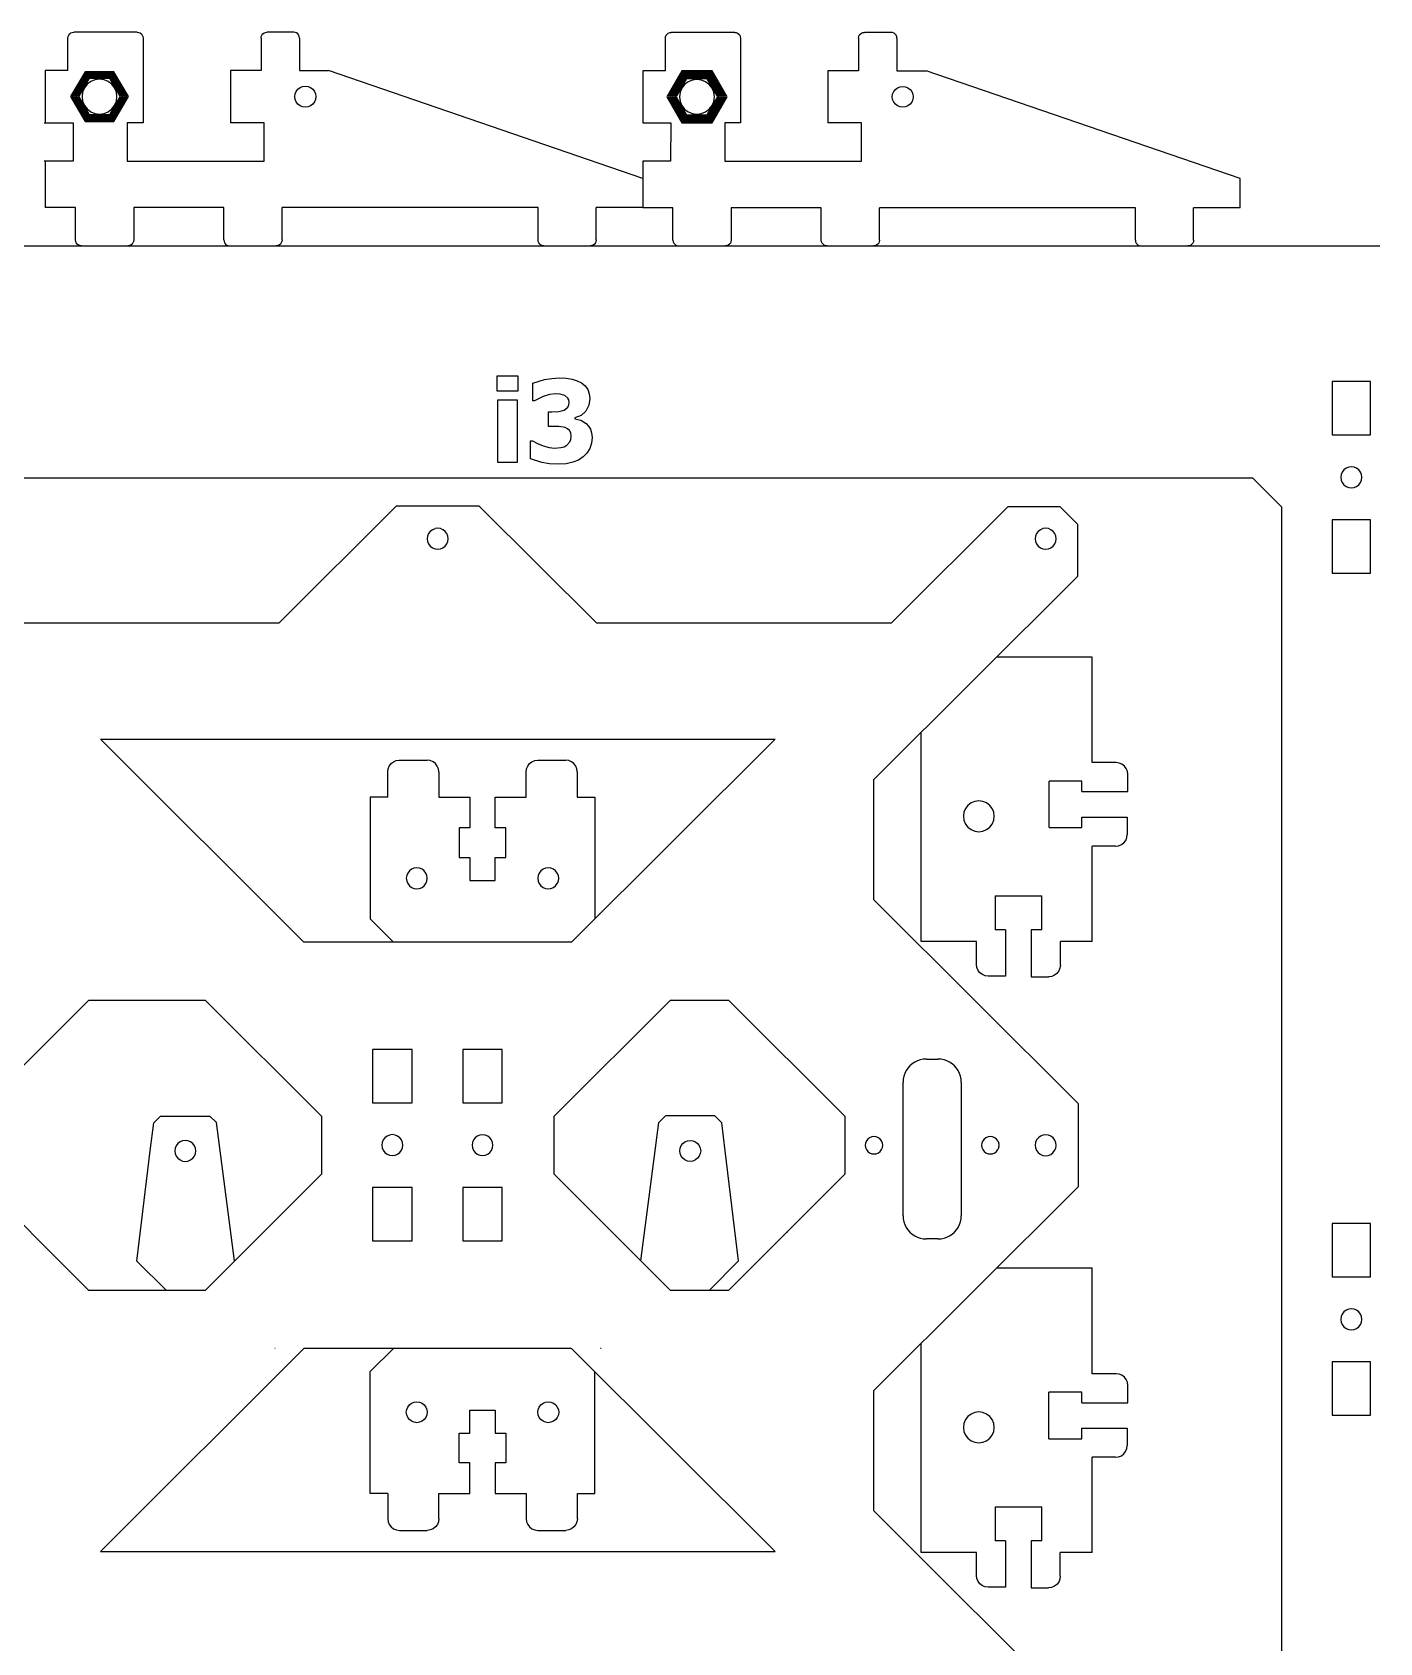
# Model space of a CAD drawing. Extents: x -551 to 142, y -21 to 452.
# Drawn here: x -290.4 to -58.7, y 175.3 to 452.3 of the extents above; entities that cross this region are included whole.
import ezdxf

# ---------------------------------------------------------------- set-up
doc = ezdxf.new("R2010")
doc.units = 0
doc.layers.get('0').update_dxf_attribs({"linetype": 'CONTINUOUS'})

msp = doc.modelspace()

# ---------------------------------------------------------------- linework, layer by layer
at = {"color": 5}
for points in [[(-284.25871, 451.26254), (-284.224645, 451.520863)], [(-284.224645, 451.520863), (-284.124739, 451.761551)], [(-284.124739, 451.761551), (-283.965819, 451.968225), (-283.758725, 452.126831), (-283.517538, 452.226549), (-283.258712, 452.260562)], [(-272.346541, 452.260562), (-283.258712, 452.260562)], [(-272.346541, 452.260562), (-272.087727, 452.226549), (-271.846534, 452.126831)], [(-271.846534, 452.126831), (-271.639448, 451.968225)], [(-271.639448, 451.968225), (-271.480526, 451.761551), (-271.380608, 451.520863), (-271.346555, 451.26254)], [(-251.058954, 451.26254), (-251.024895, 451.520863), (-250.924986, 451.761551), (-250.766069, 451.968225)], [(-250.766072, 451.968225), (-250.558975, 452.126831)], [(-250.558975, 452.126831), (-250.317793, 452.226549)], [(-250.317793, 452.226549), (-250.058967, 452.260562)], [(-245.459007, 452.260562), (-250.058967, 452.260562)], [(-245.200184, 452.226549), (-245.459007, 452.260562)], [(-244.751902, 451.968225), (-244.959022, 452.126831), (-245.200184, 452.226549)], [(-244.459015, 451.26254), (-244.493107, 451.520863), (-244.592986, 451.761551), (-244.751902, 451.968225)], [(-181.557083, 451.227835), (-181.523005, 451.486133)], [(-181.523005, 451.486133), (-181.423104, 451.726849)], [(-181.423104, 451.726849), (-181.264196, 451.93352)], [(-181.264196, 451.93352), (-181.057093, 452.092123)], [(-181.057093, 452.092123), (-180.815906, 452.191844)], [(-180.815906, 452.191844), (-180.557097, 452.225832)], [(-169.64489, 452.225832), (-180.557097, 452.225832)], [(-169.64489, 452.225832), (-169.386083, 452.191844)], [(-169.386083, 452.191844), (-169.144896, 452.092123)], [(-169.144896, 452.092123), (-168.93779, 451.93352)], [(-168.93779, 451.93352), (-168.778882, 451.726849)], [(-168.778882, 451.726849), (-168.67897, 451.486133)], [(-168.67897, 451.486133), (-168.644903, 451.227835)], [(-148.35733, 451.227835), (-148.32326, 451.486133)], [(-148.32326, 451.486133), (-148.223362, 451.726849)], [(-148.223362, 451.726849), (-148.06444, 451.93352)], [(-148.06444, 451.93352), (-147.857334, 452.092123)], [(-147.857334, 452.092123), (-147.616156, 452.191844)], [(-147.616156, 452.191844), (-147.357338, 452.225832)], [(-142.757373, 452.225832), (-147.357338, 452.225832)], [(-142.498552, 452.191844), (-142.757373, 452.225832)], [(-142.257379, 452.092123), (-142.498552, 452.191844)], [(-142.05027, 451.93352), (-142.257379, 452.092123)], [(-141.891348, 451.726849), (-142.05027, 451.93352)], [(-141.79145, 451.486133), (-141.891348, 451.726849)], [(-141.757383, 451.227835), (-141.79145, 451.486133)], [(-284.258597, 445.67373), (-284.258597, 451.26254)], [(-271.346555, 451.26254), (-271.346555, 436.691737)], [(-251.058954, 451.26254), (-251.058954, 445.67373)], [(-244.459015, 451.26254), (-244.459015, 445.67373)], [(-181.557083, 445.63905), (-181.557083, 451.227835)], [(-168.644903, 451.227835), (-168.644903, 436.657001)], [(-148.35733, 451.227835), (-148.35733, 445.63905)], [(-141.757383, 451.227835), (-141.757383, 445.63905)], [(-284.25871, 445.67373), (-288.156932, 445.67373)], [(-288.156848, 445.67373), (-288.156848, 436.69547)], [(-251.058954, 445.67373), (-256.341468, 445.67373)], [(-256.341355, 445.67373), (-256.341355, 436.691737)], [(-244.459012, 445.67373), (-239.459059, 445.67373)], [(-185.459463, 427.110907), (-239.459062, 445.67373)], [(-181.557083, 445.63905), (-185.455323, 445.63905)], [(-185.447144, 445.63068), (-185.447144, 436.65242)], [(-153.639828, 445.63905), (-153.639828, 436.657001)], [(-148.35733, 445.63905), (-153.639828, 445.63905)], [(-141.757383, 445.63905), (-136.757421, 445.63905)], [(-82.757826, 422.086192), (-82.757826, 427.076205), (-136.757421, 445.63905)], [(-288.353472, 436.695648), (-288.156932, 436.695648)], [(-288.156932, 436.69547), (-283.353538, 436.691914)], [(-283.353538, 436.691737), (-283.358618, 430.104901)], [(-274.058801, 436.691737), (-274.058801, 430.104901)], [(-271.346555, 436.691737), (-274.058801, 436.691737)], [(-250.558975, 436.691737), (-256.341474, 436.691737)], [(-250.558975, 430.104901), (-250.558975, 436.691737)], [(-185.455323, 436.660791), (-180.651895, 436.657235)], [(-180.651895, 436.657001), (-180.657088, 430.070219)], [(-171.357152, 436.657001), (-171.357152, 430.070219)], [(-168.644903, 436.657001), (-171.357152, 436.657001)], [(-147.857334, 430.070219), (-147.857334, 436.657001), (-153.639828, 436.657001)], [(-288.156932, 430.108689), (-288.156932, 422.120925)], [(-283.358731, 430.104901), (-288.156932, 430.108457)], [(-274.058801, 430.104901), (-250.558975, 430.104901)], [(-180.657082, 430.070219), (-185.455323, 430.073775)], [(-185.447144, 430.065613), (-185.447144, 422.077824)], [(-171.357152, 430.070219), (-147.857334, 430.070219)], [(-282.958738, 422.120925), (-288.156932, 422.120925)], [(-282.958738, 416.532112), (-282.958738, 422.120925)], [(-257.458918, 422.120925), (-272.95882, 422.120925)], [(-272.95882, 422.120925), (-272.95882, 416.532112)], [(-257.458924, 416.532112), (-257.458924, 422.120925)], [(-247.458989, 416.532112), (-247.458989, 422.120925)], [(-203.459314, 416.532112), (-203.459314, 422.120925), (-247.458986, 422.120925)], [(-185.45946, 422.120925), (-193.459396, 422.120925)], [(-193.459283, 416.532112), (-193.459283, 422.120925)], [(-180.257086, 422.086192), (-185.455323, 422.086192)], [(-180.257086, 416.497385), (-180.257086, 422.086192)], [(-170.257162, 422.086192), (-170.257162, 416.497385)], [(-154.757278, 422.086192), (-170.257162, 422.086192)], [(-154.757278, 416.497385), (-154.757278, 422.086192)], [(-100.757705, 422.086192), (-144.757354, 422.086192)], [(-144.757354, 416.497385), (-144.757354, 422.086192)], [(-100.757705, 416.497385), (-100.757705, 422.086192)], [(-82.757826, 422.086192), (-90.757779, 422.086192)], [(-90.757779, 416.497385), (-90.757779, 422.086192)], [(-282.217551, 415.568106), (-282.458753, 415.667824), (-282.665819, 415.826427), (-282.824767, 416.033101), (-282.924673, 416.273817), (-282.958738, 416.532112)], [(-281.95874, 415.534118), (-282.217551, 415.568106)], [(-273.699972, 415.568106), (-273.958809, 415.534118)], [(-273.458802, 415.667824), (-273.699972, 415.568106)], [(-273.092791, 416.033101), (-273.251693, 415.826427), (-273.458802, 415.667824)], [(-272.992878, 416.273817), (-273.092791, 416.033101)], [(-272.95882, 416.532112), (-272.992878, 416.273817)], [(-257.458924, 416.532112), (-257.424857, 416.273817)], [(-257.424857, 416.273817), (-257.324953, 416.033101)], [(-257.324835, 416.033101), (-257.165918, 415.826427)], [(-257.166034, 415.826427), (-256.958939, 415.667824), (-256.717755, 415.568106), (-256.458932, 415.534118)], [(-248.200181, 415.568106), (-248.458979, 415.534118)], [(-247.958997, 415.667824), (-248.200181, 415.568106)], [(-247.592985, 416.033101), (-247.751905, 415.826427), (-247.958997, 415.667824)], [(-247.458989, 416.532112), (-247.493079, 416.273817), (-247.592985, 416.033101)], [(-202.459336, 415.534118), (-202.718154, 415.568106), (-202.959338, 415.667824), (-203.16643, 415.826427), (-203.325346, 416.033101), (-203.425256, 416.273817), (-203.459317, 416.532112)], [(-194.200461, 415.568106), (-194.459276, 415.534118)], [(-193.959395, 415.667824), (-194.200577, 415.568106)], [(-193.752289, 415.826427), (-193.959395, 415.667824)], [(-193.59337, 416.033101), (-193.752289, 415.826427)], [(-193.493472, 416.273817), (-193.59337, 416.033101)], [(-193.459396, 416.532112), (-193.493472, 416.273817)], [(-180.257086, 416.497385), (-180.223013, 416.239061)], [(-180.223013, 416.239061), (-180.123118, 415.998396)], [(-180.123118, 415.998396), (-179.964199, 415.791699)], [(-179.964199, 415.791699), (-179.757093, 415.63309)], [(-179.757093, 415.63309), (-179.515914, 415.533398)], [(-170.998343, 415.533398), (-171.257152, 415.499388)], [(-170.757156, 415.63309), (-170.998343, 415.533398)], [(-170.550061, 415.791699), (-170.757156, 415.63309)], [(-170.391142, 415.998396), (-170.550061, 415.791699)], [(-170.291244, 416.239061), (-170.391142, 415.998396)], [(-170.257162, 416.497385), (-170.291244, 416.239061)], [(-154.723211, 416.239061), (-154.757278, 416.497385)], [(-154.62331, 415.998396), (-154.723211, 416.239061)], [(-154.464391, 415.791699), (-154.62331, 415.998396)], [(-154.257282, 415.63309), (-154.464391, 415.791699)], [(-154.016106, 415.533398), (-154.257282, 415.63309)], [(-153.757291, 415.499388), (-154.016106, 415.533373)], [(-145.498535, 415.533398), (-145.757352, 415.499388)], [(-145.257348, 415.63309), (-145.498535, 415.533398)], [(-145.050253, 415.791699), (-145.257348, 415.63309)], [(-144.891334, 415.998396), (-145.050253, 415.791699)], [(-144.791433, 416.239061), (-144.891334, 415.998396)], [(-144.757354, 416.497385), (-144.791433, 416.239061)], [(-100.757705, 416.497385), (-100.723629, 416.239061)], [(-100.723629, 416.239061), (-100.623714, 415.998396)], [(-100.623714, 415.998396), (-100.464815, 415.791699)], [(-100.464815, 415.791699), (-100.257706, 415.63309)], [(-100.257706, 415.63309), (-100.016524, 415.533398)], [(-91.498948, 415.533398), (-91.757765, 415.499388)], [(-91.257766, 415.63309), (-91.498948, 415.533398)], [(-91.050658, 415.791699), (-91.257766, 415.63309)], [(-90.891747, 415.998396), (-91.050658, 415.791699)], [(-90.79184, 416.239061), (-90.891747, 415.998396)], [(-90.757779, 416.497385), (-90.79184, 416.239061)], [(-108.165107, 344.818887), (-124.564981, 344.818887)], [(-108.165107, 326.655262), (-108.165107, 344.818887)], [(-137.564882, 295.916824), (-137.564882, 331.84488)], [(-229.029903, 326.07225), (-228.712068, 326.485649), (-228.297859, 326.802839), (-227.815501, 327.002243), (-227.297866, 327.070273), (-222.497876, 327.070273)], [(-221.980244, 327.002243), (-222.497876, 327.070273)], [(-221.497886, 326.802839), (-221.980244, 327.002243)], [(-204.49805, 326.802839), (-204.015687, 327.002243), (-203.498055, 327.070273), (-198.698096, 327.070273)], [(-198.18046, 327.002243), (-198.698096, 327.070273)], [(-197.698106, 326.802839), (-198.18046, 327.002243)], [(-229.297851, 320.732958), (-229.297851, 325.074253), (-229.229703, 325.590875)], [(-229.229703, 325.590875), (-229.029903, 326.07225)], [(-221.083674, 326.485649), (-221.497886, 326.802839)], [(-220.765841, 326.07225), (-221.083674, 326.485649)], [(-220.566042, 325.590875), (-220.765841, 326.07225)], [(-220.497894, 325.074253), (-220.566042, 325.590875)], [(-220.497894, 325.074253), (-220.497894, 320.732958), (-215.197938, 320.732958), (-215.197938, 315.443547), (-216.997926, 315.443547), (-216.997926, 310.353747), (-215.197938, 310.353747), (-215.197938, 306.411643), (-210.797967, 306.411643), (-210.797967, 310.353747), (-208.997985, 310.353747), (-208.997985, 315.443547), (-210.797967, 315.443547), (-210.797967, 320.732958), (-205.49804, 320.732958), (-205.49804, 325.074253), (-205.429891, 325.590875), (-205.230092, 326.07225), (-204.912256, 326.485649)], [(-204.912256, 326.485649), (-204.49805, 326.802839)], [(-197.283894, 326.485649), (-197.698106, 326.802839)], [(-196.966058, 326.07225), (-197.283894, 326.485649)], [(-196.766259, 325.590875), (-196.966058, 326.07225)], [(-196.698108, 325.074253), (-196.766259, 325.590875)], [(-196.698108, 325.074253), (-196.698108, 320.732958), (-193.698131, 320.732958), (-193.698131, 299.774926)], [(-103.547508, 326.587235), (-104.065143, 326.655262), (-108.165107, 326.655262)], [(-103.065157, 326.387854), (-103.547508, 326.587235)], [(-102.650939, 326.070639), (-103.065157, 326.387854)], [(-102.333109, 325.657265), (-102.650939, 326.070639)], [(-102.133307, 325.175837), (-102.333109, 325.657265)], [(-102.065164, 324.659244), (-102.133307, 325.175837)], [(-102.065164, 321.665252), (-102.065164, 324.659244)], [(-115.605766, 315.477638), (-115.605766, 323.461662)], [(-109.945351, 323.461662), (-115.605766, 323.461662)], [(-109.945351, 321.665252), (-109.945351, 323.461662)], [(-109.945351, 321.665252), (-102.065164, 321.665252)], [(-232.297831, 320.732958), (-232.297831, 299.774926)], [(-229.297851, 320.732958), (-232.297831, 320.732958)], [(-109.945351, 317.274047), (-102.176145, 317.274047)], [(-109.945351, 315.477638), (-109.945351, 317.274047)], [(-102.165167, 317.274047), (-102.165167, 314.280034)], [(-115.605766, 315.477638), (-109.945351, 315.477638)], [(-102.750939, 312.868662), (-102.433112, 313.282037)], [(-102.433112, 313.282037), (-102.233301, 313.763438)], [(-102.233301, 313.763438), (-102.165167, 314.280034)], [(-104.16514, 312.28404), (-108.165107, 312.28404)], [(-108.165107, 295.916824), (-108.165107, 312.28404)], [(-104.16514, 312.28404), (-103.647502, 312.352069)], [(-103.647502, 312.352069), (-103.165154, 312.551448)], [(-103.165154, 312.551448), (-102.750939, 312.868662)], [(-124.864986, 303.729212), (-116.865047, 303.729212)], [(-124.864986, 303.729212), (-124.864986, 297.918473)], [(-116.865047, 297.918473), (-116.865047, 303.729212)], [(-228.297859, 295.78294), (-232.297831, 299.774926)], [(-123.065004, 297.918473), (-124.864986, 297.918473)], [(-123.065004, 297.918473), (-123.065004, 289.942946)], [(-116.865047, 297.918473), (-118.665035, 297.918473)], [(-118.665035, 297.918473), (-118.665035, 289.829026)], [(-128.064957, 295.916824), (-137.564882, 295.916824)], [(-127.996803, 291.408217), (-128.064957, 291.924812), (-128.064957, 295.916824)], [(-113.665079, 291.82502), (-113.665079, 295.916824)], [(-108.165107, 295.916824), (-113.665079, 295.916824)], [(-127.797012, 290.926815), (-127.996803, 291.408217)], [(-127.479177, 290.513442), (-127.797012, 290.926815)], [(-113.933024, 290.827023), (-114.250845, 290.41365)], [(-113.733222, 291.308426), (-113.933024, 290.827023)], [(-113.665079, 291.82502), (-113.733222, 291.308426)], [(-127.064956, 290.196253), (-127.479177, 290.513442)], [(-126.582599, 289.996822), (-127.064956, 290.196253)], [(-126.064972, 289.928844), (-126.582599, 289.996822)], [(-123.065004, 289.928844), (-126.064972, 289.928844)], [(-118.665035, 289.829026), (-115.665058, 289.829026)], [(-115.147409, 289.89703), (-115.665058, 289.829026)], [(-114.66506, 290.096435), (-115.147409, 289.89703)], [(-114.250845, 290.41365), (-114.66506, 290.096435)], [(-260.697537, 285.803614), (-260.627193, 285.803614)], [(-268.347461, 265.885912), (-269.510835, 264.724852)], [(-268.347461, 265.885912), (-259.84752, 265.885912)], [(-258.715462, 264.756105), (-259.84752, 265.885912)], [(-182.679329, 264.760328), (-181.54727, 265.890134)], [(-173.047333, 265.890134), (-181.54727, 265.890134)], [(-173.047333, 265.890134), (-171.88397, 264.729077)], [(-267.334831, 235.899403), (-272.397649, 240.952143), (-270.109654, 259.884442), (-269.510835, 264.724852)], [(-255.624804, 240.957443), (-258.715462, 264.756105)], [(-185.769987, 240.961662), (-182.679329, 264.760328)], [(-174.059971, 235.903627), (-168.997145, 240.956393), (-171.285137, 259.888692), (-171.88397, 264.729077)], [(-108.174053, 239.743328), (-124.573908, 239.743328)], [(-108.174053, 221.579698), (-108.174053, 239.743328)], [(-228.294915, 225.92686), (-232.294887, 221.934847)], [(-137.573817, 190.841284), (-137.573817, 226.769294)], [(-232.294887, 200.976816), (-232.294887, 221.934847)], [(-196.695164, 196.635518), (-196.695164, 200.976816), (-193.695185, 200.976816), (-193.695185, 221.934847)], [(-103.556449, 221.511694), (-104.074081, 221.579698), (-108.174053, 221.579698)], [(-103.074097, 221.31229), (-103.556449, 221.511694)], [(-102.659877, 220.995103), (-103.074097, 221.31229)], [(-102.342055, 220.581704), (-102.659877, 220.995103)], [(-102.142253, 220.100301), (-102.342055, 220.581704)], [(-102.074099, 219.583707), (-102.142253, 220.100301)], [(-102.074099, 216.589693), (-102.074099, 219.583707)], [(-115.614712, 210.402075), (-115.614712, 218.386103)], [(-109.954297, 218.386103), (-115.614712, 218.386103)], [(-109.954297, 216.589693), (-109.954297, 218.386103)], [(-109.954297, 216.589693), (-102.074099, 216.589693)], [(-220.494942, 196.635518), (-220.494942, 200.976816), (-215.194989, 200.976816), (-215.194989, 206.266222), (-216.994977, 206.266222), (-216.994977, 211.356026), (-215.194989, 211.356026), (-215.194989, 215.298129), (-210.795018, 215.298129), (-210.795018, 211.356026), (-208.995033, 211.356026), (-208.995033, 206.266222), (-210.795018, 206.266222), (-210.795018, 200.976816), (-205.495093, 200.976816), (-205.495093, 196.635518), (-205.426945, 196.118893), (-205.227146, 195.637518), (-204.909313, 195.224122)], [(-109.954297, 212.198485), (-102.185097, 212.198485)], [(-109.954297, 210.402075), (-109.954297, 212.198485)], [(-102.174105, 212.198485), (-102.174105, 209.204494)], [(-115.614712, 210.402075), (-109.954297, 210.402075)], [(-103.174094, 207.475888), (-102.759874, 207.7931)], [(-102.759874, 207.7931), (-102.442052, 208.206499)], [(-102.442052, 208.206499), (-102.24225, 208.687877)], [(-102.24225, 208.687877), (-102.174105, 209.204494)], [(-104.17409, 207.208477), (-108.174053, 207.208477)], [(-108.174053, 190.841284), (-108.174053, 207.208477)], [(-104.17409, 207.208477), (-103.656443, 207.276507)], [(-103.656443, 207.276507), (-103.174094, 207.475888)], [(-229.294907, 200.976816), (-232.294887, 200.976816)], [(-229.294907, 200.976816), (-229.294907, 196.635518), (-229.226759, 196.118893)], [(-124.873916, 198.653675), (-116.873974, 198.653675)], [(-124.873916, 198.653675), (-124.873916, 192.842909)], [(-116.873974, 192.842909), (-116.873974, 198.653675)], [(-229.226759, 196.118893), (-229.02696, 195.637518)], [(-229.02696, 195.637518), (-228.709127, 195.224122), (-228.294915, 194.906932), (-227.812555, 194.707525), (-227.29492, 194.639496), (-222.494929, 194.639496)], [(-221.977291, 194.707525), (-222.494929, 194.639496)], [(-221.494937, 194.906932), (-221.977291, 194.707525)], [(-221.080722, 195.224122), (-221.494937, 194.906932)], [(-220.762889, 195.637518), (-221.080722, 195.224122)], [(-220.56309, 196.118893), (-220.762889, 195.637518)], [(-220.494942, 196.635518), (-220.56309, 196.118893)], [(-204.909313, 195.224122), (-204.495101, 194.906932)], [(-204.495101, 194.906932), (-204.012741, 194.707525), (-203.495111, 194.639496), (-198.695149, 194.639496)], [(-198.177517, 194.707525), (-198.695149, 194.639496)], [(-197.695157, 194.906932), (-198.177517, 194.707525)], [(-197.280948, 195.224122), (-197.695157, 194.906932)], [(-196.963112, 195.637518), (-197.280948, 195.224122)], [(-196.763313, 196.118893), (-196.963112, 195.637518)], [(-196.695164, 196.635518), (-196.763313, 196.118893)], [(-123.073933, 192.842909), (-124.873916, 192.842909)], [(-123.073933, 192.842909), (-123.073933, 184.867407)], [(-116.873974, 192.842909), (-118.673962, 192.842909)], [(-118.673962, 192.842909), (-118.673962, 184.753463)], [(-128.073884, 190.841284), (-137.573817, 190.841284)], [(-128.005738, 186.332677), (-128.073884, 186.849273), (-128.073884, 190.841284)], [(-113.674014, 186.749454), (-113.674014, 190.841284)], [(-108.174053, 190.841284), (-113.674014, 190.841284)], [(-127.805939, 185.851276), (-128.005738, 186.332677)], [(-127.488103, 185.437877), (-127.805939, 185.851276)], [(-113.941962, 185.751483), (-114.259806, 185.338086)], [(-113.742168, 186.232863), (-113.941962, 185.751483)], [(-113.674014, 186.749454), (-113.742168, 186.232863)], [(-127.0739, 185.120688), (-127.488103, 185.437877)], [(-126.591537, 184.921284), (-127.0739, 185.120688)], [(-126.073902, 184.853254), (-126.591537, 184.921284)], [(-123.073933, 184.853254), (-126.073902, 184.853254)], [(-118.673962, 184.753463), (-115.674005, 184.753463)], [(-115.156372, 184.821467), (-115.674005, 184.753463)], [(-114.674012, 185.020871), (-115.156372, 184.821467)], [(-114.259806, 185.338086), (-114.674012, 185.020871)]]:
    msp.add_lwpolyline(points, dxfattribs=at)
at = {"color": 3}
for points in [[(-281.323886, 445.474145), (-283.806477, 441.18273)], [(-281.208407, 445.274535), (-283.575534, 441.18273)], [(-281.092927, 445.074925), (-283.34462, 441.18273)], [(-280.97747, 444.875343), (-283.113649, 441.18273)], [(-280.862016, 444.675733), (-282.882707, 441.18273)], [(-280.746536, 444.476148), (-282.651764, 441.18273)], [(-280.631079, 444.276538), (-282.42085, 441.18273)], [(-276.358725, 445.474145), (-281.323886, 445.474145)], [(-276.47418, 445.274535), (-281.208407, 445.274535)], [(-276.589662, 445.074925), (-281.092927, 445.074925)], [(-276.705116, 444.875343), (-280.97747, 444.875343)], [(-276.820571, 444.675733), (-280.862016, 444.675733)], [(-276.936053, 444.476148), (-280.746536, 444.476148)], [(-277.051508, 444.276538), (-280.631079, 444.276538)], [(-275.26177, 441.18273), (-277.051508, 444.276538)], [(-275.030808, 441.18273), (-276.936053, 444.476148)], [(-274.799871, 441.18273), (-276.820571, 444.675733)], [(-274.568937, 441.18273), (-276.705116, 444.875343)], [(-274.338, 441.18273), (-276.589662, 445.074925)], [(-274.107066, 441.18273), (-276.47418, 445.274535)], [(-273.876129, 441.18273), (-276.358725, 445.474145)], [(-178.740585, 445.640944), (-181.338646, 441.14997)], [(-178.622246, 445.439415), (-181.104828, 441.148025), (-178.622246, 436.856614), (-173.657071, 436.856614), (-171.174489, 441.148025), (-173.657071, 445.439415), (-178.622246, 445.439415)], [(-171.40542, 441.148025), (-173.772539, 445.239827), (-178.506775, 445.239827), (-180.873897, 441.148025), (-178.506775, 437.056193), (-173.772539, 437.056193), (-171.40542, 441.148025)], [(-173.888013, 445.040223), (-178.391318, 445.040223), (-180.642954, 441.148025), (-178.391318, 437.255806), (-173.888013, 437.255806), (-171.636357, 441.148025), (-173.888013, 445.040223)], [(-174.003482, 444.84061), (-178.275844, 444.84061), (-180.412023, 441.148025), (-178.275844, 437.455441), (-174.003482, 437.455441), (-171.867302, 441.148025), (-174.003482, 444.84061)], [(-178.160372, 437.655023), (-174.118956, 437.655023), (-172.098236, 441.148025), (-174.118956, 444.64105), (-178.160372, 444.64105), (-180.181083, 441.148025), (-178.160372, 437.655023)], [(-174.234416, 437.854611), (-172.329176, 441.148025), (-174.234416, 444.441415), (-178.044901, 444.441415), (-179.950141, 441.148025), (-178.044901, 437.854611), (-174.234416, 437.854611)], [(-177.92943, 438.054215), (-174.349884, 438.054215), (-172.560118, 441.148025), (-174.349884, 444.241805), (-177.92943, 444.241805), (-179.719199, 441.148025), (-177.92943, 438.054215)], [(-173.544467, 445.640969), (-178.740585, 445.640969)], [(-170.946428, 441.14997), (-173.544467, 445.640969)], [(-283.806477, 441.18273), (-281.323886, 436.891344)], [(-283.575534, 441.18273), (-281.208407, 437.090929)], [(-283.34462, 441.18273), (-281.092927, 437.29051)], [(-283.113649, 441.18273), (-280.97747, 437.490123)], [(-282.882707, 441.18273), (-280.862016, 437.689731)], [(-282.651764, 441.18273), (-280.746536, 437.889315)], [(-282.42085, 441.18273), (-280.631079, 438.088948)], [(-277.051508, 438.088948), (-275.26177, 441.18273)], [(-276.936053, 437.889315), (-275.030808, 441.18273)], [(-276.820571, 437.689731), (-274.799871, 441.18273)], [(-276.705116, 437.490123), (-274.568937, 441.18273)], [(-276.589662, 437.29051), (-274.338, 441.18273)], [(-276.47418, 437.090929), (-274.107066, 441.18273)], [(-276.358725, 436.891344), (-273.876129, 441.18273)], [(-181.338646, 441.14997), (-178.740585, 436.658948), (-173.544467, 436.658948)], [(-173.544467, 436.658948), (-170.946428, 441.14997)], [(-280.862016, 437.689731), (-276.820571, 437.689731)], [(-280.746536, 437.889315), (-276.936053, 437.889315)], [(-280.631079, 438.088948), (-277.051508, 438.088948)], [(-281.323886, 436.891344), (-276.358725, 436.891344)], [(-281.208407, 437.090929), (-276.47418, 437.090929)], [(-281.092927, 437.29051), (-276.589662, 437.29051)], [(-280.97747, 437.490123), (-276.705116, 437.490123)]]:
    msp.add_lwpolyline(points, dxfattribs=at)
at = {"color": 7}
for points in [[(-280.962594, 443.299812), (-281.439372, 442.679741)], [(-280.341287, 443.77561), (-280.962594, 443.299812)], [(-279.617732, 444.074726), (-280.341287, 443.77561)], [(-278.841293, 444.176747), (-279.617732, 444.074726)], [(-278.064855, 444.074726), (-278.841293, 444.176747)], [(-276.719992, 443.299812), (-277.341296, 443.77561), (-278.064855, 444.074726)], [(-276.243243, 442.679741), (-276.719992, 443.299812)], [(-178.260956, 443.265104), (-178.737717, 442.645034), (-179.037415, 441.922915)], [(-177.639647, 443.740903), (-178.260956, 443.265104)], [(-176.916108, 444.039996), (-177.639647, 443.740903)], [(-176.139664, 444.142014), (-176.916108, 444.039996)], [(-175.363206, 444.039996), (-176.139664, 444.142014)], [(-174.639667, 443.740903), (-175.363206, 444.039996)], [(-174.018355, 443.265104), (-174.639667, 443.740903)], [(-173.241899, 441.922915), (-173.5416, 442.645034), (-174.018355, 443.265104)], [(-281.739058, 441.95765), (-281.841253, 441.18273)], [(-281.841253, 441.18273), (-281.739058, 440.407813)], [(-281.439372, 442.679741), (-281.739058, 441.95765)], [(-281.739058, 440.407813), (-281.439372, 439.685722)], [(-275.943551, 441.95765), (-276.243243, 442.679741)], [(-276.243243, 439.685722), (-275.943551, 440.407813)], [(-275.841327, 441.18273), (-275.943551, 441.95765)], [(-275.943551, 440.407813), (-275.841327, 441.18273)], [(-245.259025, 441.18273), (-245.19767, 441.647677)], [(-245.19767, 440.717809), (-245.259025, 441.18273)], [(-245.19767, 441.647677), (-245.017866, 442.080936)], [(-244.359029, 439.627011), (-244.731811, 439.912488), (-245.017866, 440.284552), (-245.19767, 440.717809)], [(-245.017866, 442.080936), (-244.731811, 442.452973), (-244.359029, 442.738477), (-243.924887, 442.917945)], [(-243.924887, 442.917945), (-243.459025, 442.97914)], [(-243.459025, 442.97914), (-242.993164, 442.917945)], [(-242.993164, 442.917945), (-242.559027, 442.738477)], [(-242.559027, 442.738477), (-242.18624, 442.452973)], [(-242.18624, 442.452973), (-241.900182, 442.080936)], [(-241.900182, 442.080936), (-241.720378, 441.647677)], [(-241.720378, 440.717809), (-241.900182, 440.284552)], [(-241.720378, 441.647677), (-241.659052, 441.18273)], [(-241.659052, 441.18273), (-241.720378, 440.717809)], [(-179.037415, 441.922915), (-179.139636, 441.148025)], [(-179.139636, 441.148025), (-179.037415, 440.373134)], [(-179.037415, 440.373134), (-178.737717, 439.651017)], [(-174.018355, 439.030947), (-173.5416, 439.651017), (-173.241899, 440.373134)], [(-173.139681, 441.148025), (-173.241899, 441.922915)], [(-173.241899, 440.373134), (-173.139681, 441.148025)], [(-142.496043, 440.683081), (-142.557373, 441.148025), (-142.496043, 441.612972)], [(-142.496043, 441.612972), (-142.31622, 442.046232)], [(-142.31622, 440.249819), (-142.496043, 440.683081)], [(-142.31622, 442.046232), (-142.030168, 442.418268)], [(-142.030168, 442.418268), (-141.657383, 442.70377)], [(-141.657383, 442.70377), (-141.223255, 442.883187), (-140.757391, 442.944435)], [(-140.757391, 442.944435), (-140.291515, 442.883187)], [(-140.291515, 442.883187), (-139.85739, 442.70377)], [(-139.85739, 442.70377), (-139.484605, 442.418268)], [(-139.484605, 442.418268), (-139.198553, 442.046232)], [(-139.198553, 442.046232), (-139.018741, 441.612972), (-138.957394, 441.148025)], [(-139.018741, 440.683081), (-139.198553, 440.249819)], [(-138.957394, 441.148025), (-139.018741, 440.683081)], [(-281.439372, 439.685722), (-280.962594, 439.065677)], [(-280.962594, 439.065677), (-280.341287, 438.589879)], [(-280.341287, 438.589879), (-279.617732, 438.29076)], [(-279.617732, 438.29076), (-278.841293, 438.188714)], [(-278.841293, 438.188714), (-278.064855, 438.29076)], [(-278.064855, 438.29076), (-277.341296, 438.589879)], [(-277.341296, 438.589879), (-276.719992, 439.065677)], [(-276.719992, 439.065677), (-276.243243, 439.685722)], [(-243.924887, 439.447543), (-244.359029, 439.627011)], [(-243.459025, 439.386324), (-243.924887, 439.447543)], [(-242.993164, 439.447543), (-243.459025, 439.386324)], [(-242.559027, 439.627011), (-242.993164, 439.447543)], [(-241.900182, 440.284552), (-242.18624, 439.912488), (-242.559027, 439.627011)], [(-178.737717, 439.651017), (-178.260956, 439.030947)], [(-178.260956, 439.030947), (-177.639647, 438.555123), (-176.916108, 438.256029)], [(-176.916108, 438.256029), (-176.139664, 438.154009)], [(-176.139664, 438.154009), (-175.363206, 438.256029)], [(-175.363206, 438.256029), (-174.639667, 438.555123)], [(-174.639667, 438.555123), (-174.018355, 439.030947)], [(-142.030168, 439.877783), (-142.31622, 440.249819)], [(-141.657383, 439.592278), (-142.030168, 439.877783)], [(-141.223255, 439.412839), (-141.657383, 439.592278)], [(-140.757391, 439.351641), (-141.223255, 439.412839)], [(-140.291515, 439.412839), (-140.757391, 439.351641)], [(-139.198553, 440.249819), (-139.484605, 439.877783), (-139.85739, 439.592278), (-140.291515, 439.412839)], [(-288.156848, 430.108689), (-288.35858, 430.108689)], [(-60.328748, 383.003158), (-60.328748, 392.184762), (-66.928701, 392.184762)], [(-66.928701, 392.184762), (-66.928701, 383.003158)], [(-66.928701, 383.003158), (-60.328748, 383.003158)], [(-64.529583, 377.274962), (-64.902729, 376.9892), (-65.189058, 376.616802)], [(-64.09504, 377.454607), (-64.529583, 377.274962)], [(-63.628724, 377.515878), (-64.09504, 377.454607)], [(-62.0684, 376.616802), (-62.354722, 376.9892), (-62.727868, 377.274962), (-63.162414, 377.454607), (-63.628724, 377.515878)], [(-65.369042, 376.183134), (-65.430437, 375.717752)], [(-65.430437, 375.717752), (-65.369042, 375.252345)], [(-65.189058, 376.616802), (-65.369042, 376.183134)], [(-65.369042, 375.252345), (-65.189058, 374.818677)], [(-65.189058, 374.818677), (-64.902729, 374.446282)], [(-64.902729, 374.446282), (-64.529583, 374.160524)], [(-64.529583, 374.160524), (-64.09504, 373.9809)], [(-64.09504, 373.9809), (-63.628724, 373.919633)], [(-63.628724, 373.919633), (-63.162414, 373.9809), (-62.727868, 374.160524), (-62.354722, 374.446282), (-62.0684, 374.818677), (-61.888407, 375.252345), (-61.827009, 375.717752)], [(-61.827009, 375.717752), (-61.888407, 376.183134), (-62.0684, 376.616802)], [(-66.928701, 368.432327), (-66.928701, 359.250718), (-60.328748, 359.250718), (-60.328748, 368.432327), (-66.928701, 368.432327)], [(-221.597849, 366.710805), (-221.97064, 366.425326), (-222.256686, 366.053258), (-222.436507, 365.620002), (-222.497842, 365.155058), (-222.436507, 364.690136), (-222.256686, 364.25688), (-221.97064, 363.884812), (-221.597849, 363.599339), (-221.163729, 363.419868), (-220.697857, 363.358671), (-220.231984, 363.419868), (-219.797861, 363.599339), (-219.425071, 363.884812), (-219.139022, 364.25688), (-218.959201, 364.690136)], [(-221.597849, 366.710805), (-221.163729, 366.89027)], [(-218.959201, 364.690136), (-218.897869, 365.155058), (-218.959201, 365.620002), (-219.139022, 366.053258), (-219.425071, 366.425326), (-219.764232, 366.678578), (-219.797861, 366.710805), (-220.231984, 366.89027), (-220.697857, 366.951467), (-221.163729, 366.89027)], [(-117.988275, 365.155058), (-117.926948, 364.690136), (-117.747119, 364.25688), (-117.461072, 363.884812), (-117.088279, 363.599339), (-116.654157, 363.419868), (-116.188287, 363.358671), (-115.722423, 363.419868), (-115.288303, 363.599339), (-114.91551, 363.884812), (-114.629461, 364.25688), (-114.449634, 364.690136), (-114.388296, 365.155058), (-114.449634, 365.620002), (-114.629461, 366.053258), (-114.91551, 366.425326), (-115.288303, 366.710805), (-115.722423, 366.89027), (-116.188287, 366.951467), (-116.654157, 366.89027), (-117.088279, 366.710805), (-117.461072, 366.425326), (-117.747119, 366.053258), (-117.926948, 365.620002), (-117.988275, 365.155058)], [(-128.991366, 319.716227), (-129.540584, 319.295661), (-129.961976, 318.747536), (-130.226906, 318.109264), (-130.317296, 317.424288)], [(-128.351813, 319.980613), (-128.991366, 319.716227)], [(-127.665469, 320.07081), (-128.351813, 319.980613)], [(-126.97911, 319.980613), (-127.665469, 320.07081)], [(-126.339558, 319.716227), (-126.97911, 319.980613)], [(-125.104028, 318.109264), (-125.368947, 318.747536), (-125.790348, 319.295661), (-126.339558, 319.716227)], [(-130.317296, 317.424288), (-130.226906, 316.739283)], [(-130.226906, 316.739283), (-129.961976, 316.101011)], [(-129.961976, 316.101011), (-129.540584, 315.552886), (-128.991366, 315.13232)], [(-125.790348, 315.552886), (-125.368947, 316.101011)], [(-125.368947, 316.101011), (-125.104028, 316.739283)], [(-125.013627, 317.424288), (-125.104028, 318.109264)], [(-125.104028, 316.739283), (-125.013627, 317.424288)], [(-128.991366, 315.13232), (-128.351813, 314.867934)], [(-128.351813, 314.867934), (-127.665469, 314.777738), (-126.97911, 314.867934)], [(-126.97911, 314.867934), (-126.339558, 315.13232)], [(-126.339558, 315.13232), (-125.790348, 315.552886)], [(-225.856724, 307.659133), (-226.036542, 307.225873), (-226.097877, 306.760928), (-226.036542, 306.295983), (-225.856724, 305.862749), (-225.570672, 305.490685), (-225.197853, 305.205207), (-224.763734, 305.025766), (-224.297861, 304.964544), (-223.831988, 305.025766), (-223.397868, 305.205207), (-223.025078, 305.490685), (-222.739023, 305.862749), (-222.559208, 306.295983), (-222.497873, 306.760928), (-222.559208, 307.225873)], [(-225.570672, 308.031196), (-225.856724, 307.659133)], [(-225.197853, 308.316674), (-225.570672, 308.031196)], [(-222.739023, 307.659133), (-223.025078, 308.031196), (-223.397868, 308.316674), (-223.831988, 308.496141), (-224.297861, 308.557337), (-224.763734, 308.496141), (-225.197853, 308.316674)], [(-222.559208, 307.225873), (-222.739023, 307.659133)], [(-202.970855, 308.031196), (-203.25691, 307.659133), (-203.436728, 307.225873), (-203.498061, 306.760928)], [(-202.598065, 308.316674), (-202.970855, 308.031196)], [(-200.139238, 307.659133), (-200.42529, 308.031196), (-200.79808, 308.316674), (-201.2322, 308.496141), (-201.698073, 308.557337), (-202.163942, 308.496141), (-202.598065, 308.316674)], [(-199.959417, 307.225873), (-200.139238, 307.659133)], [(-203.498061, 306.760928), (-203.436728, 306.295983)], [(-203.436728, 306.295983), (-203.25691, 305.862749), (-202.970855, 305.490685)], [(-202.970855, 305.490685), (-202.598065, 305.205207), (-202.163942, 305.025766), (-201.698073, 304.964544), (-201.2322, 305.025766), (-200.79808, 305.205207), (-200.42529, 305.490685), (-200.139238, 305.862749), (-199.959417, 306.295983), (-199.898087, 306.760928), (-199.959417, 307.225873)], [(-225.099677, 277.354132), (-231.899629, 277.354132), (-231.899629, 268.172527)], [(-225.099677, 268.172527), (-225.099677, 277.354132)], [(-216.402214, 268.157479), (-209.602268, 268.157479), (-209.602268, 277.339083), (-216.402214, 277.339083), (-216.402214, 268.157479)], [(-139.133535, 274.861815), (-139.526913, 274.517521), (-139.871893, 274.124931), (-140.162582, 273.69075), (-140.393996, 273.222426), (-140.56218, 272.727971), (-140.664257, 272.21583), (-140.698477, 271.694757)], [(-138.698492, 275.151926), (-139.133535, 274.861815)], [(-138.22923, 275.382888), (-138.698492, 275.151926)], [(-136.698507, 275.686769), (-137.22061, 275.6526), (-137.733778, 275.550735), (-138.22923, 275.382888)], [(-136.698507, 275.686769), (-134.69852, 275.686769)], [(-130.698556, 271.694757), (-130.732778, 272.21583), (-130.834855, 272.727971), (-131.003034, 273.222426), (-131.234448, 273.69075), (-131.52514, 274.124931), (-131.870117, 274.517521), (-132.263501, 274.861815), (-132.698541, 275.151926), (-133.167803, 275.382888), (-133.663261, 275.550735), (-134.176426, 275.6526), (-134.69852, 275.686769)], [(-140.698477, 248.740731), (-140.698477, 271.694757)], [(-130.698556, 271.694757), (-130.698556, 248.740731)], [(-231.899629, 268.172527), (-225.099677, 268.172527)], [(-265.838785, 260.350436), (-265.900256, 259.884442)], [(-265.658549, 260.784669), (-265.838785, 260.350436)], [(-265.371859, 261.157552), (-265.658549, 260.784669)], [(-264.998231, 261.443669), (-265.371859, 261.157552)], [(-264.563135, 261.623546), (-264.998231, 261.443669)], [(-264.096238, 261.684898), (-264.563135, 261.623546)], [(-263.629309, 261.623546), (-264.096238, 261.684898)], [(-263.19421, 261.443669), (-263.629309, 261.623546)], [(-262.820587, 261.157552), (-263.19421, 261.443669)], [(-262.533898, 260.784669), (-262.820587, 261.157552)], [(-262.353665, 260.350436), (-262.533898, 260.784669)], [(-262.292191, 259.884442), (-262.353665, 260.350436)], [(-230.240086, 261.352068), (-230.301348, 260.887124)], [(-230.301348, 260.887124), (-230.239954, 260.42218)], [(-230.060342, 261.785355), (-230.240095, 261.352068)], [(-230.239954, 260.42218), (-230.060068, 259.988946)], [(-229.774332, 262.157446), (-230.060328, 261.785355)], [(-229.401582, 262.442973), (-229.774332, 262.157446)], [(-228.967487, 262.622489), (-229.401582, 262.442973)], [(-228.501634, 262.683787), (-228.967496, 262.622489)], [(-228.035745, 262.622644), (-228.501626, 262.683787)], [(-227.228764, 262.157801), (-227.601597, 262.443229), (-228.035745, 262.622644)], [(-226.942661, 261.78579), (-227.228764, 262.157801)], [(-226.762778, 261.352553), (-226.942661, 261.78579)], [(-226.942404, 259.989406), (-226.762646, 260.42269)], [(-226.701381, 260.887635), (-226.762778, 261.352553)], [(-226.762646, 260.42269), (-226.701381, 260.887635)], [(-214.742689, 261.337017), (-214.803953, 260.872073)], [(-214.803953, 260.872073), (-214.742556, 260.407154)], [(-214.56293, 261.770304), (-214.742689, 261.337017)], [(-214.742556, 260.407154), (-214.56267, 259.97392)], [(-214.276929, 262.142392), (-214.56293, 261.770304)], [(-213.904184, 262.427922), (-214.276929, 262.142392)], [(-213.470084, 262.607466), (-213.904184, 262.427922)], [(-213.004225, 262.668739), (-213.470084, 262.607466)], [(-212.538344, 262.607593), (-213.004225, 262.668739)], [(-212.104196, 262.428179), (-212.538344, 262.607593)], [(-211.731366, 262.14275), (-212.104196, 262.428179)], [(-211.445258, 261.770767), (-211.731366, 262.14275)], [(-211.265378, 261.337531), (-211.445258, 261.770767)], [(-211.445007, 259.974355), (-211.265245, 260.40764)], [(-211.20398, 260.872584), (-211.265378, 261.337531)], [(-211.265245, 260.40764), (-211.20398, 260.872584)], [(-179.102594, 259.888692), (-179.04112, 260.354661)], [(-179.04112, 260.354661), (-178.860902, 260.788891)], [(-178.860902, 260.788891), (-178.574209, 261.161777)], [(-178.574209, 261.161777), (-178.200575, 261.447894)], [(-178.200575, 261.447894), (-177.765479, 261.627771)], [(-177.765479, 261.627771), (-177.298562, 261.689118)], [(-177.298562, 261.689118), (-176.83165, 261.627771)], [(-176.83165, 261.627771), (-176.396551, 261.447894)], [(-176.396551, 261.447894), (-176.022923, 261.161777)], [(-176.022923, 261.161777), (-175.73623, 260.788891)], [(-175.73623, 260.788891), (-175.556009, 260.354661)], [(-175.556009, 260.354661), (-175.494538, 259.888692)], [(-144.637785, 261.912146), (-144.948447, 262.150046), (-145.310214, 262.299592), (-145.698439, 262.350604), (-146.086666, 262.299592), (-146.44843, 262.150046), (-146.759095, 261.912146), (-146.997465, 261.6021), (-147.147314, 261.241039), (-147.198424, 260.853593), (-147.147314, 260.46615), (-146.997465, 260.105092), (-146.759095, 259.795042), (-146.44843, 259.557146), (-146.086666, 259.407599), (-145.698439, 259.356588), (-145.310214, 259.407599), (-144.948447, 259.557146), (-144.637785, 259.795042), (-144.399409, 260.105092), (-144.249563, 260.46615), (-144.19845, 260.853593), (-144.249563, 261.241039), (-144.399409, 261.6021), (-144.637785, 261.912146)], [(-124.399568, 261.6021), (-124.637941, 261.912146), (-124.948609, 262.150046), (-125.310367, 262.299592), (-125.698597, 262.350604), (-126.086819, 262.299592), (-126.448591, 262.150046), (-126.75925, 261.912146), (-126.997624, 261.6021), (-127.147475, 261.241039), (-127.19858, 260.853593), (-127.147475, 260.46615), (-126.997624, 260.105092), (-126.75925, 259.795042), (-126.448591, 259.557146)], [(-124.399568, 261.6021), (-124.249711, 261.241039)], [(-124.249711, 260.46615), (-124.399568, 260.105092)], [(-124.249711, 260.46615), (-124.198611, 260.853593), (-124.249711, 261.241039)], [(-117.736959, 261.769128), (-117.921622, 261.337915), (-117.988162, 260.873687), (-117.932039, 260.408077), (-117.757084, 259.972842), (-117.475223, 259.597634), (-117.105659, 259.308009), (-116.673574, 259.123703), (-116.208415, 259.057313), (-115.741893, 259.113312), (-115.305786, 259.287917), (-114.929824, 259.569225), (-114.639623, 259.938061), (-114.454957, 260.369274), (-114.388417, 260.833504), (-114.444534, 261.299112), (-114.619487, 261.734346), (-114.901356, 262.109558), (-115.270918, 262.39918), (-115.703, 262.583485), (-116.168162, 262.649878), (-116.634686, 262.593877), (-117.070793, 262.419269), (-117.446755, 262.137967), (-117.736959, 261.769128)], [(-265.900256, 259.884442), (-265.838785, 259.418473)], [(-265.838785, 259.418473), (-265.658549, 258.984241)], [(-265.658549, 258.984241), (-265.371859, 258.61136)], [(-265.371859, 258.61136), (-264.998231, 258.325215)], [(-264.998231, 258.325215), (-264.563135, 258.145366)], [(-264.563135, 258.145366), (-264.096238, 258.084014)], [(-264.096238, 258.084014), (-263.629309, 258.145366)], [(-263.629309, 258.145366), (-263.19421, 258.325215)], [(-263.19421, 258.325215), (-262.820587, 258.61136)], [(-262.820587, 258.61136), (-262.533898, 258.984241)], [(-262.533898, 258.984241), (-262.353665, 259.418473)], [(-262.353665, 259.418473), (-262.292191, 259.884442)], [(-230.060068, 259.988946), (-229.773965, 259.616957)], [(-229.773965, 259.616957), (-229.401136, 259.331506)], [(-229.401136, 259.331506), (-228.966993, 259.152115)], [(-228.966993, 259.152115), (-228.501109, 259.090968)], [(-228.501109, 259.090968), (-228.035248, 259.152242)], [(-228.035248, 259.152242), (-227.601151, 259.33176)], [(-227.601151, 259.33176), (-227.228406, 259.617316)], [(-227.228406, 259.617316), (-226.942404, 259.989406)], [(-214.56267, 259.97392), (-214.276565, 259.601909)], [(-214.276565, 259.601909), (-213.903735, 259.316481)], [(-213.903735, 259.316481), (-213.46959, 259.137064)], [(-213.46959, 259.137064), (-213.003709, 259.07592)], [(-213.003709, 259.07592), (-212.53785, 259.137194)], [(-212.53785, 259.137194), (-212.103753, 259.316738)], [(-212.103753, 259.316738), (-211.731005, 259.602268)], [(-211.731005, 259.602268), (-211.445007, 259.974355)], [(-179.04112, 259.422695), (-179.102594, 259.888692)], [(-178.860902, 258.988463), (-179.04112, 259.422695)], [(-178.574209, 258.615582), (-178.860902, 258.988463)], [(-178.200575, 258.329465), (-178.574209, 258.615582)], [(-177.765479, 258.149588), (-178.200575, 258.329465)], [(-177.298562, 258.088239), (-177.765479, 258.149588)], [(-176.83165, 258.149588), (-177.298562, 258.088239)], [(-176.396551, 258.329465), (-176.83165, 258.149588)], [(-176.022923, 258.615582), (-176.396551, 258.329465)], [(-175.73623, 258.988463), (-176.022923, 258.615582)], [(-175.556009, 259.422695), (-175.73623, 258.988463)], [(-175.494538, 259.888692), (-175.556009, 259.422695)], [(-126.448591, 259.557146), (-126.086819, 259.407599), (-125.698597, 259.356588), (-125.310367, 259.407599), (-124.948609, 259.557146), (-124.637941, 259.795042), (-124.399568, 260.105092)], [(-225.099677, 253.60169), (-231.899629, 253.60169)], [(-231.899629, 253.60169), (-231.899629, 244.420087)], [(-225.099677, 244.420087), (-225.099677, 253.60169)], [(-216.402214, 253.58667), (-216.402214, 244.405061)], [(-209.602268, 253.58667), (-216.402214, 253.58667)], [(-216.402214, 244.405061), (-209.602268, 244.405061), (-209.602268, 253.58667)], [(-140.698477, 248.740731), (-140.664257, 248.219681), (-140.56218, 247.707515), (-140.393996, 247.213059), (-140.162582, 246.744737), (-139.871893, 246.310555), (-139.526913, 245.917967), (-139.133535, 245.57367), (-138.698492, 245.28356), (-138.22923, 245.052597), (-137.733778, 244.884751), (-137.22061, 244.782886), (-136.698507, 244.748717)], [(-134.69852, 244.748717), (-134.176426, 244.782886), (-133.663261, 244.884751), (-133.167803, 245.052597), (-132.698541, 245.28356), (-132.263501, 245.57367), (-131.870117, 245.917967), (-131.52514, 246.310555), (-131.234448, 246.744737), (-131.003034, 247.213059), (-130.834855, 247.707515), (-130.732778, 248.219681), (-130.698556, 248.740731)], [(-66.928701, 247.389787), (-66.928701, 238.208184), (-60.328748, 238.208184), (-60.328748, 247.389787), (-66.928701, 247.389787)], [(-231.899629, 244.420087), (-225.099677, 244.420087)], [(-134.69852, 244.748717), (-136.698507, 244.748717)], [(-64.09504, 232.65963), (-64.529583, 232.480009), (-64.902729, 232.194251), (-65.189058, 231.821853), (-65.369042, 231.388185)], [(-63.628724, 232.720903), (-64.09504, 232.65963)], [(-62.0684, 231.821853), (-62.354722, 232.194251), (-62.727868, 232.480009), (-63.162414, 232.65963), (-63.628724, 232.720903)], [(-65.430437, 230.922781), (-65.369042, 230.457402), (-65.189058, 230.023731), (-64.902729, 229.651333), (-64.529583, 229.365574), (-64.09504, 229.185926), (-63.628724, 229.124655), (-63.162414, 229.185926), (-62.727868, 229.365574), (-62.354722, 229.651333), (-62.0684, 230.023731), (-61.888407, 230.457402), (-61.827009, 230.922781), (-61.888407, 231.388185)], [(-65.369042, 231.388185), (-65.430437, 230.922781)], [(-61.888407, 231.388185), (-62.0684, 231.821853)], [(-248.627285, 225.923555), (-248.697637, 225.923555)], [(-192.627718, 225.923555), (-192.698068, 225.923555)], [(-60.328748, 223.637375), (-66.928701, 223.637375), (-66.928701, 214.455771)], [(-60.328748, 214.455771), (-60.328748, 223.637375)], [(-225.853775, 214.050639), (-226.033598, 214.483898), (-226.094931, 214.948842), (-226.033598, 215.413789), (-225.853775, 215.847051), (-225.567728, 216.219087), (-225.194904, 216.504566), (-224.760782, 216.684032), (-224.294909, 216.745251), (-223.829039, 216.684032), (-223.394913, 216.504566), (-223.022126, 216.219087), (-222.736071, 215.847051), (-222.556253, 215.413789), (-222.494927, 214.948842), (-222.556253, 214.483898)], [(-203.433784, 215.413789), (-203.253961, 215.847051), (-202.967912, 216.219087)], [(-202.967912, 216.219087), (-202.595122, 216.504566), (-202.160999, 216.684032), (-201.695126, 216.745251), (-201.229254, 216.684032), (-200.795134, 216.504566), (-200.422343, 216.219087), (-200.136297, 215.847051), (-199.956474, 215.413789), (-199.895141, 214.948842), (-199.956474, 214.483898)], [(-225.567728, 213.678602), (-225.853775, 214.050639)], [(-225.194904, 213.3931), (-225.567728, 213.678602)], [(-222.736071, 214.050639), (-223.022126, 213.678602), (-223.394913, 213.3931), (-223.829039, 213.213652), (-224.294909, 213.152433), (-224.760782, 213.213652), (-225.194904, 213.3931)], [(-222.556253, 214.483898), (-222.736071, 214.050639)], [(-203.495114, 214.948842), (-203.433784, 215.413789)], [(-202.967912, 213.678602), (-203.253961, 214.050639), (-203.433784, 214.483898), (-203.495114, 214.948842)], [(-202.595122, 213.3931), (-202.967912, 213.678602)], [(-200.136297, 214.050639), (-200.422343, 213.678602), (-200.795134, 213.3931), (-201.229254, 213.213652), (-201.695126, 213.152433), (-202.160999, 213.213652), (-202.595122, 213.3931)], [(-199.956474, 214.483898), (-200.136297, 214.050639)], [(-129.000295, 214.640689), (-129.549514, 214.220096), (-129.970903, 213.671998), (-130.235836, 213.033704), (-130.326226, 212.348723)], [(-128.360743, 214.905078), (-129.000295, 214.640689)], [(-127.674387, 214.995273), (-128.360743, 214.905078)], [(-126.988037, 214.905078), (-127.674387, 214.995273)], [(-126.348484, 214.640689), (-126.988037, 214.905078)], [(-125.112955, 213.033704), (-125.377877, 213.671998), (-125.799274, 214.220096), (-126.348484, 214.640689)], [(-66.928701, 214.455771), (-60.328748, 214.455771)], [(-130.326226, 212.348723), (-130.235836, 211.663744)], [(-130.235836, 211.663744), (-129.970903, 211.025451)], [(-129.970903, 211.025451), (-129.549514, 210.477324), (-129.000295, 210.056757)], [(-125.799274, 210.477324), (-125.377877, 211.025451)], [(-125.377877, 211.025451), (-125.112955, 211.663744)], [(-125.022565, 212.348723), (-125.112955, 213.033704)], [(-125.112955, 211.663744), (-125.022565, 212.348723)], [(-129.000295, 210.056757), (-128.360743, 209.792368)], [(-128.360743, 209.792368), (-127.674387, 209.702176), (-126.988037, 209.792368)], [(-126.988037, 209.792368), (-126.348484, 210.056757)], [(-126.348484, 210.056757), (-125.799274, 210.477324)]]:
    msp.add_lwpolyline(points, dxfattribs=at)
at = {"color": 2}
for points in [[(-352.471934, 415.535298), (-58.749503, 415.535298)], [(-330.626607, 375.623722), (-80.628597, 375.623722)], [(-80.628597, 375.623722), (-75.628635, 370.633711)], [(-75.628635, 370.633711), (-75.628635, 94.695658)]]:
    msp.add_lwpolyline(points, dxfattribs=at)
at = {"color": 1}
for points in [[(-206.928999, 390.545324), (-210.473033, 390.545324), (-210.473033, 393.155039), (-206.928999, 393.155039), (-206.928999, 390.545324)], [(-199.802615, 392.8109), (-198.613686, 392.755923), (-197.594779, 392.591046), (-196.729119, 392.320973), (-195.999961, 391.950551), (-195.362988, 391.440327), (-194.908015, 390.808203), (-194.63503, 390.070931), (-194.54403, 389.245239), (-194.720038, 388.106473), (-195.24805, 387.11828), (-196.063421, 386.366677), (-197.101485, 385.937691), (-197.101485, 385.803858), (-196.110112, 385.545769), (-195.166638, 384.95308), (-194.77272, 384.526475), (-194.453042, 383.99235), (-194.241115, 383.348296), (-194.170472, 382.59191), (-194.267455, 381.595343), (-194.558398, 380.689591), (-195.036127, 379.893764), (-195.693451, 379.226983), (-196.515998, 378.695262), (-197.470257, 378.304514), (-198.601714, 378.06434), (-199.955872, 377.984279), (-201.503994, 378.053587), (-202.815043, 378.261489), (-204.754686, 378.882844), (-204.754686, 381.970533), (-204.409858, 381.970533), (-203.556176, 381.506918), (-202.566005, 381.110206), (-201.554278, 380.837757), (-200.635943, 380.746947), (-199.510469, 380.837757), (-198.951328, 380.982337), (-198.490363, 381.234469), (-197.968337, 381.822369), (-197.821067, 382.244184), (-197.77198, 382.811766), (-197.841421, 383.369796), (-198.049752, 383.782041), (-198.373029, 384.074787), (-198.787298, 384.274349), (-199.888819, 384.45599), (-201.019083, 384.47521), (-201.632103, 384.47521), (-201.632103, 386.979788), (-201.06697, 386.979788), (-199.869665, 387.037118), (-198.940555, 387.266548), (-198.341897, 387.77321), (-198.180257, 388.155588), (-198.126381, 388.652654), (-198.176667, 389.0434), (-198.327529, 389.355292), (-198.825609, 389.780668), (-199.630202, 390.010095), (-200.415635, 390.067454), (-201.488427, 389.943192), (-202.551634, 389.627715), (-203.394541, 389.231007), (-204.045879, 388.862958), (-204.342811, 388.862958), (-204.342811, 391.912414), (-202.355278, 392.519457), (-201.092116, 392.738109), (-199.802615, 392.811001)], [(-210.377253, 378.28061), (-210.377253, 389.01581), (-207.024777, 389.01581), (-207.024777, 378.28061), (-210.377253, 378.28061)]]:
    msp.add_lwpolyline(points, dxfattribs=at)
at = {"color": 4}
for points in [[(-247.971513, 350.673677), (-227.819122, 370.78597)], [(-213.576591, 370.78597), (-227.819122, 370.78597)], [(-193.424192, 350.673677), (-213.576591, 370.78597)], [(-122.698617, 370.633711), (-142.698464, 350.673677)], [(-113.698689, 370.633711), (-122.698617, 370.633711)], [(-110.698712, 367.639697), (-113.698689, 370.633711)], [(-110.698712, 367.639697), (-110.698712, 358.657698)], [(-110.698712, 358.657698), (-145.698436, 323.727663)], [(-298.697227, 350.673677), (-247.971513, 350.673677)], [(-193.424192, 350.673677), (-142.698464, 350.673677)], [(-145.698436, 303.072285), (-145.698436, 323.727663)], [(-110.531478, 267.975349), (-145.698436, 303.072285)], [(-110.531478, 253.761174), (-110.531478, 267.975349)], [(-110.531478, 253.761174), (-145.698436, 218.664207)], [(-145.698436, 197.979522), (-145.698436, 218.664207)], [(-145.698436, 197.979522), (-110.698712, 163.049488)]]:
    msp.add_lwpolyline(points, dxfattribs=at)
at = {"color": 6}
for points in [[(-278.697396, 330.713666), (-243.697673, 295.783631)], [(-278.697396, 330.713666), (-162.698309, 330.713666)], [(-162.698309, 330.713666), (-197.698038, 295.783631)], [(-197.698038, 295.783631), (-243.697673, 295.783631)], [(-300.697194, 265.843604), (-280.697398, 285.803614)], [(-280.697398, 285.803614), (-260.697537, 285.803614)], [(-260.697537, 285.803614), (-240.697698, 265.843604)], [(-200.698013, 265.843604), (-180.698165, 285.803614)], [(-180.698165, 285.803614), (-170.698245, 285.803614)], [(-170.698245, 285.803614), (-150.698398, 265.843604)], [(-160.627969, 275.823621), (-160.627969, 275.753391)], [(-240.697698, 265.843604), (-240.697698, 255.863585)], [(-200.698013, 255.863585), (-200.698013, 265.843604)], [(-150.698398, 265.843604), (-150.698398, 255.863585)], [(-280.697398, 235.903574), (-300.697194, 255.863585)], [(-240.697698, 255.863585), (-260.697537, 235.903574)], [(-180.698165, 235.903574), (-200.698013, 255.863585)], [(-150.698398, 255.863585), (-170.698245, 235.903574)], [(-160.627969, 245.953795), (-160.627969, 245.883592)], [(-260.697537, 235.903574), (-280.697398, 235.903574)], [(-170.698245, 235.903574), (-180.698165, 235.903574)], [(-278.697396, 190.993521), (-162.698309, 190.993521), (-197.698038, 225.923555), (-243.697673, 225.923555), (-278.697396, 190.993521)]]:
    msp.add_lwpolyline(points, dxfattribs=at)

doc.saveas('drawing.dxf')
